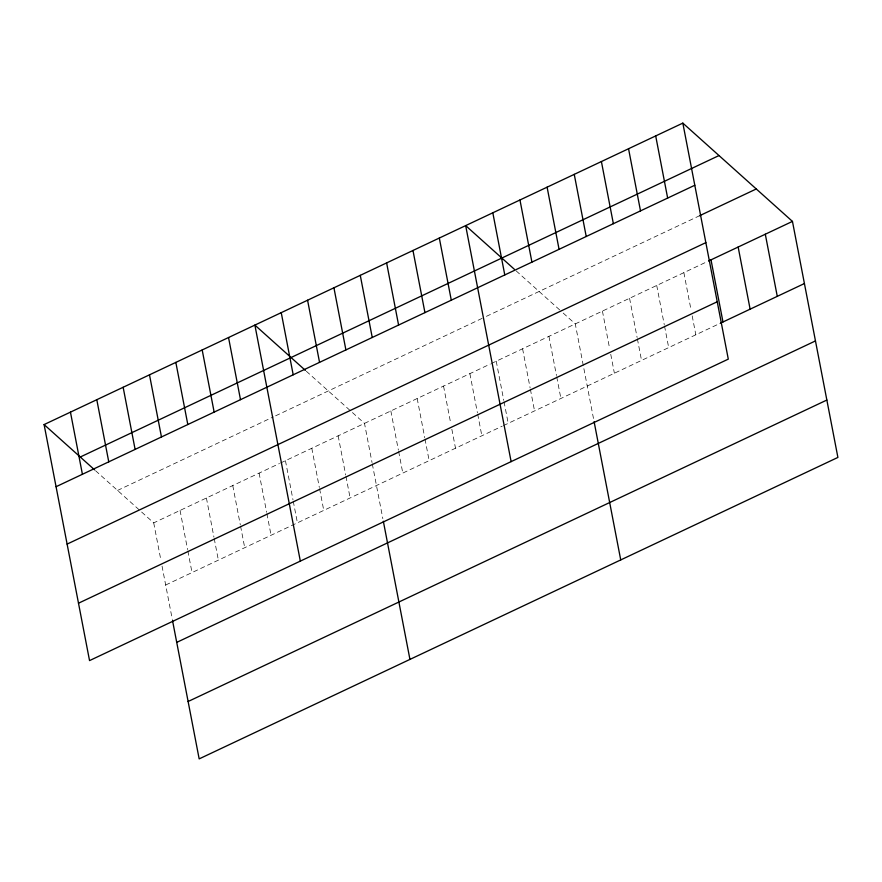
<?xml version="1.0" encoding="UTF-8"?>
<svg xmlns="http://www.w3.org/2000/svg" width="882" height="882" viewBox="0 0 882 882"><rect width="100%" height="100%" fill="white"/><g stroke="black" fill="none" stroke-linecap="round" stroke-linejoin="round"><path stroke-width="0.66" stroke-dasharray="4.41 3.31" d="M117.538 490.436L273.233 416.954M275.625 415.819L484.02 317.465M486.412 316.34L699.514 215.759M141.649 512.056L153.711 522.872L279.462 463.513M280.663 462.951L490.249 364.034M491.439 363.472L707.309 261.59M165.673 585.009L502.211 426.171M503.413 425.609L720.506 323.143M516.168 270.895L561.217 311.291M563.223 313.088L575.273 323.903L594.115 421.739M306.341 371.245L350.43 410.769M352.436 412.567L364.498 423.382L372.039 462.554M95.565 470.723L139.643 510.248M683.87 272.648L691.146 310.475M692.194 315.877L695.832 334.785M656.715 285.459L664.256 324.642M664.521 325.987L668.688 347.596M629.572 298.281L637.113 337.453M637.377 338.798L641.534 360.418M602.428 311.092L609.705 348.908M610.752 354.31L614.39 373.229M548.935 336.34L556.476 375.512M556.729 376.857L560.897 398.477M522.585 348.776L530.126 387.948M530.391 389.293L534.547 410.913M496.235 361.212L503.776 400.384M504.041 401.729L508.197 423.349M469.885 373.637L477.427 412.82M477.691 414.165L481.848 435.774M443.536 386.073L450.823 423.9M451.86 429.302L455.509 448.21M417.186 398.51L424.738 437.681M424.992 439.038L429.159 460.647M390.847 410.946L398.388 450.118M398.642 451.474L402.809 473.083M372.303 463.91L382.843 518.671M338.148 435.818L345.689 474.99M345.953 476.346L350.11 497.955M311.798 448.254L319.339 487.426M319.604 488.782L323.76 510.391M285.448 460.691L293 499.862M293.254 501.219L297.421 522.828M259.099 473.127L266.651 512.299M266.904 513.655L271.072 535.264M232.76 485.563L240.301 524.735M240.554 526.08L244.722 547.7M206.41 497.999L213.951 537.171M214.216 538.516L218.372 560.136M180.06 510.435L187.601 549.607M187.866 550.952L192.022 572.572M153.711 522.872L160.998 560.687M162.034 566.09L172.31 619.429"/><path stroke-width="1.32" d="M682.833 123.116L728.289 359.128L89.545 660.596L44.1 424.573L682.833 123.116L792.455 221.404L837.9 457.427L199.167 758.884L172.552 620.707M80.273 457.008L719.006 155.552M56.062 486.71L694.807 185.253M699.514 215.759L756.282 188.969M67.12 544.095L705.854 242.627M708.544 261.006L792.455 221.404M78.498 603.211L717.242 301.754M720.506 323.143L804.417 283.541M176.731 642.383L815.464 340.926M188.109 701.51L826.853 400.042M514.261 269.186L465.663 225.616L511.119 461.628M305.392 370.385L254.887 325.094L300.332 561.117M44.1 424.573L94.606 469.863M765.3 234.215L777.274 296.352M738.157 247.026L750.119 309.163M711.013 259.837L722.975 321.974M655.69 135.927L667.652 198.064M628.546 148.738L640.508 210.875M601.403 161.549L613.365 223.686M574.248 174.36L586.221 236.497M594.115 421.739L620.73 559.916M547.105 187.171L559.067 249.308M519.961 199.982L531.923 262.119M492.817 212.794L504.78 274.941M439.324 238.052L451.286 300.189M412.974 250.477L424.937 312.614M386.625 262.913L398.587 325.05M360.275 275.349L372.237 337.486M383.339 521.229L409.943 659.405M333.925 287.786L345.898 349.922M307.575 300.222L319.549 362.359M281.237 312.658L293.199 374.795M228.537 337.53L240.499 399.667M202.187 349.967L214.15 412.103M175.838 362.403L187.811 424.54M149.488 374.839L161.461 436.976M123.149 387.275L135.111 449.412M96.799 399.711L108.762 461.848M70.45 412.137L82.412 474.284"/></g></svg>
